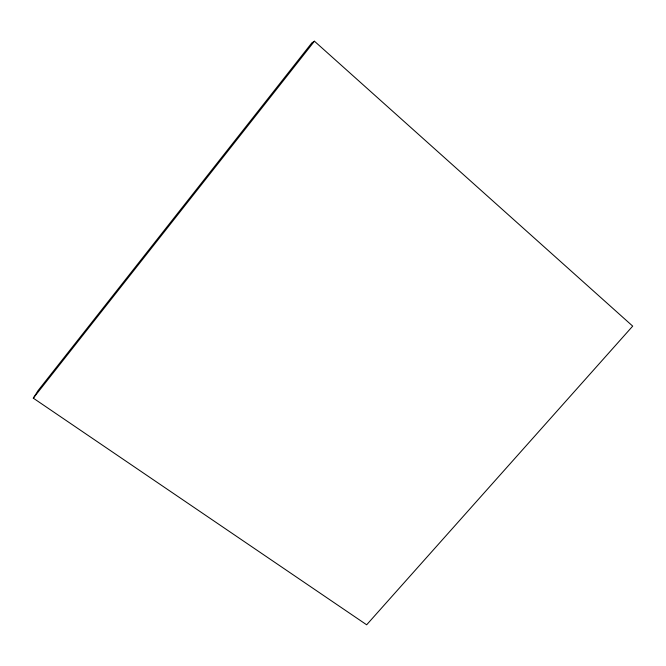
<?xml version="1.0" encoding="UTF-8"?>
<svg xmlns="http://www.w3.org/2000/svg" width="666" height="666" viewBox="0 0 666 666"><rect width="100%" height="100%" fill="white"/><g stroke="black" fill="none" stroke-linecap="round" stroke-linejoin="round"><path stroke-width="1" d="M33.3 398.16L38.07 390.601L311.879 42.849L314.435 41.209L632.7 326.124L366.658 624.791L33.3 398.16L314.435 41.209"/></g></svg>
